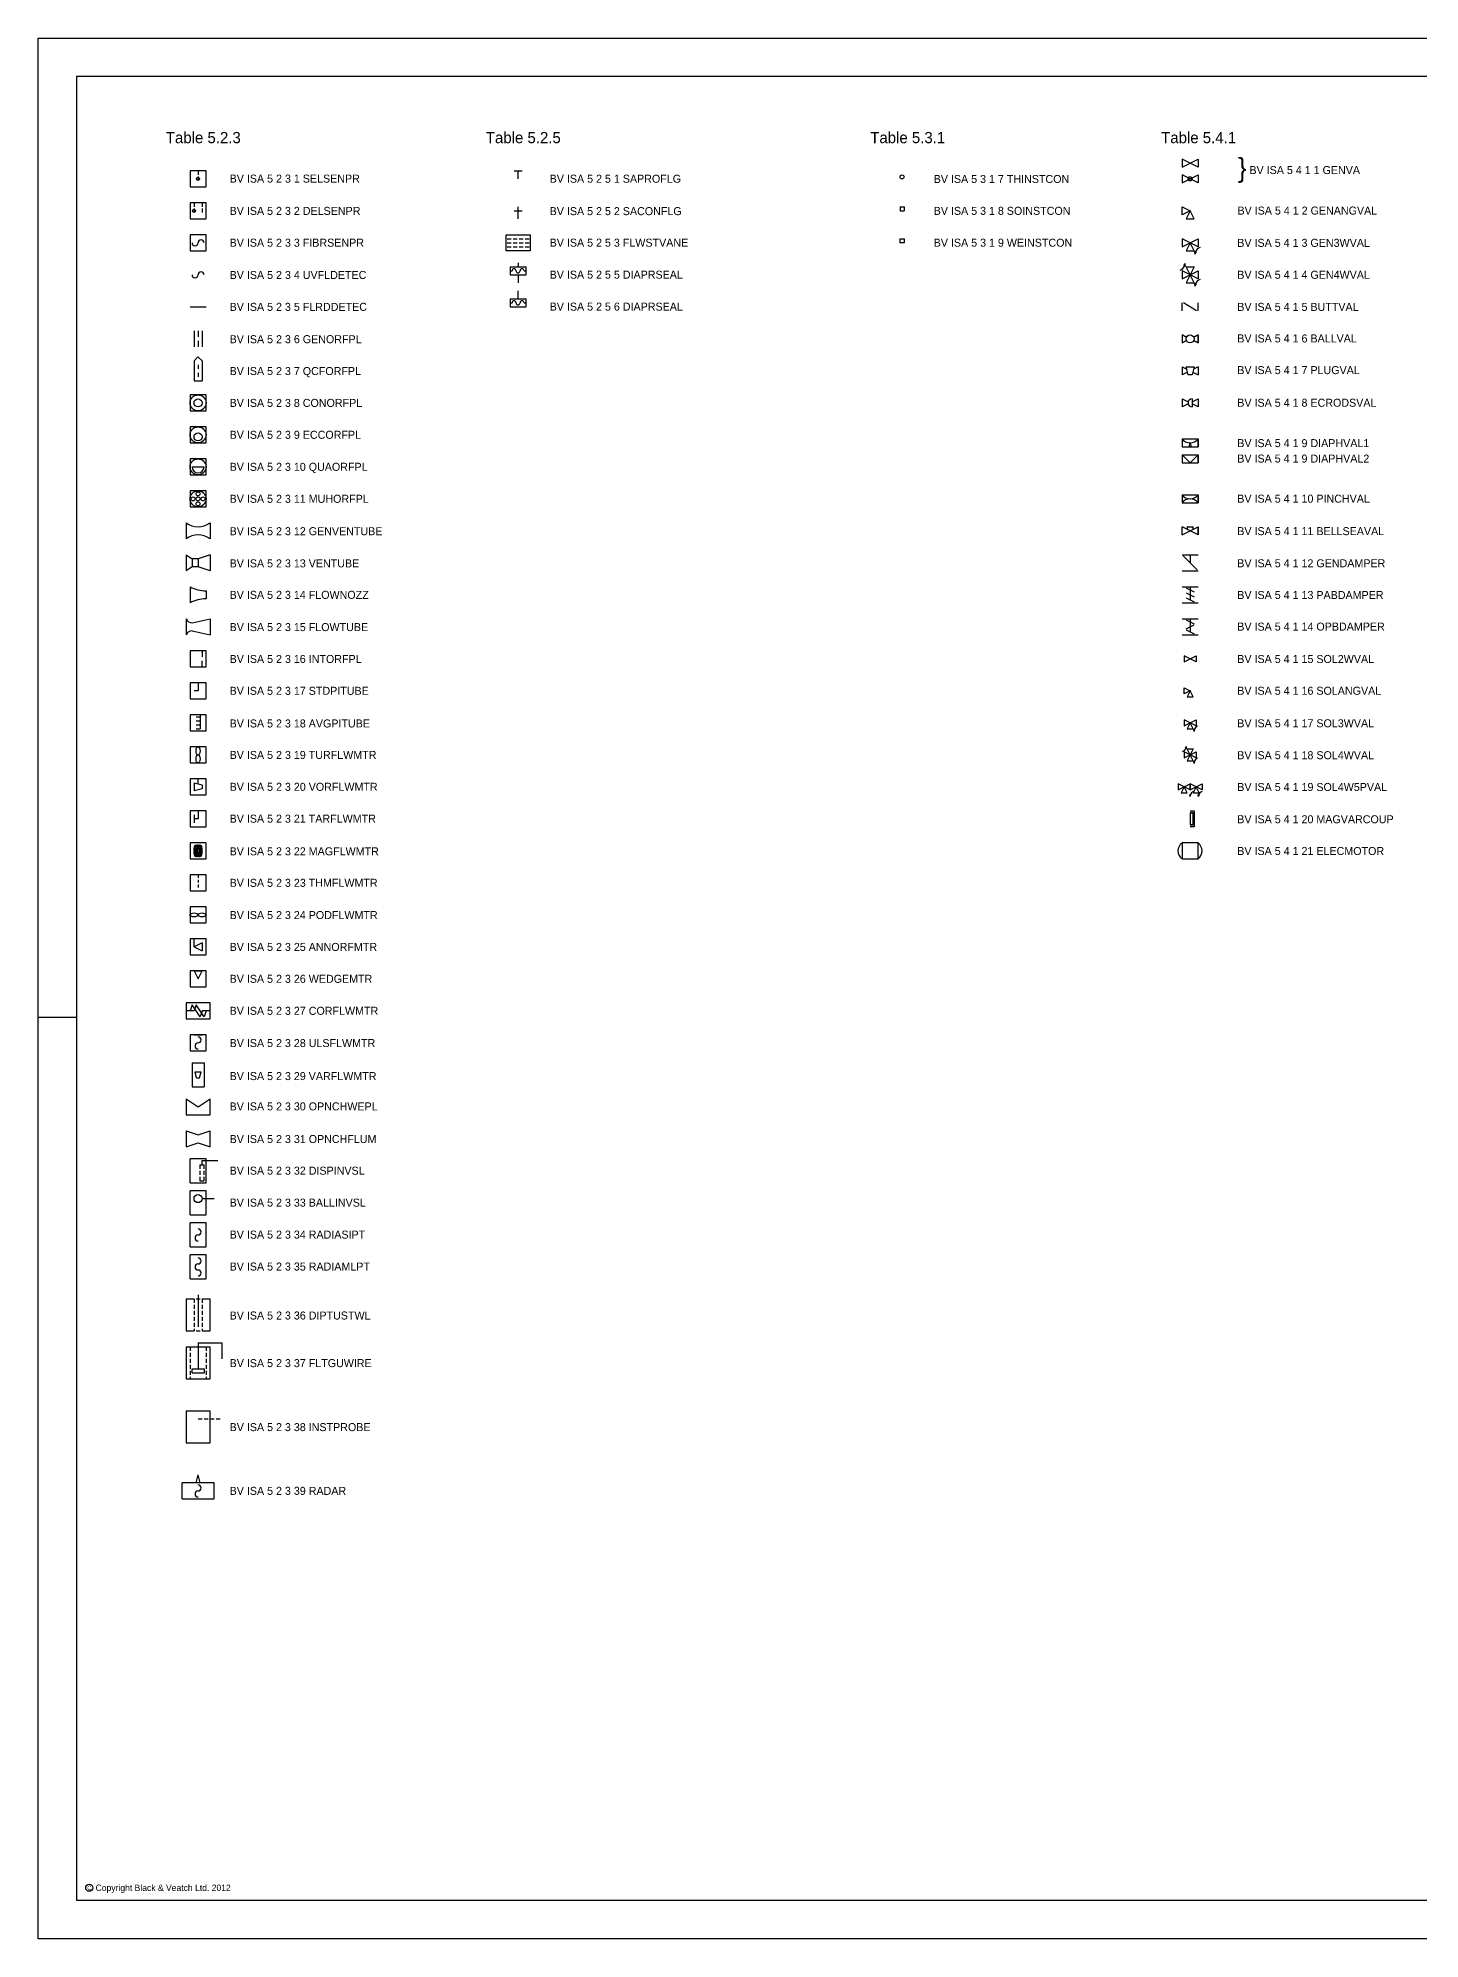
# Model space of a CAD drawing. Extents: x 0 to 0.84, y 0 to 0.594.
# Drawn here: x 0 to 0.432, y 0 to 0.594 of the extents above; entities that cross this region are included whole.
import ezdxf

# ---------------------------------------------------------------- set-up
doc = ezdxf.new("R2010")
doc.units = 0
for name, color, linetype in [('Border', 7, 'Continuous'), ('Default', 7, 'Continuous'), ('Instruments', 7, 'Continuous')]:
    doc.layers.add(name, color=color, linetype=linetype)

msp = doc.modelspace()

# ---------------------------------------------------------------- linework, layer by layer
at = {"layer": 'Border'}
for p, q in [((0, 0), (0, 0.594)), ((0, 0.594), (0.84, 0.594)), ((0.012, 0.582), (0.012, 0.012)), ((0.828, 0.582), (0.012, 0.582)), ((0, 0.288), (0.012, 0.288)), ((0.828, 0.012), (0.012, 0.012)), ((0.84, 0), (0, 0))]:
    msp.add_line(p, q, dxfattribs=at)
msp.add_circle((0.016, 0.016), 0.0011, dxfattribs=at)
at = {"layer": 'Default'}
for p, q in [((0.0475, 0.5525), (0.0475, 0.5475)), ((0.0525, 0.5525), (0.0475, 0.5525)), ((0.05, 0.5525), (0.05, 0.55125)), ((0.0525, 0.5475), (0.0525, 0.5525)), ((0.3575, 0.55615), (0.3575, 0.55365)), ((0.3625, 0.55615), (0.3625, 0.55365)), ((0.0475, 0.5475), (0.0525, 0.5475)), ((0.05, 0.55075), (0.05, 0.5495)), ((0.3575, 0.55125), (0.3575, 0.54875)), ((0.3625, 0.55125), (0.3625, 0.54875)), ((0.0475, 0.5425), (0.0475, 0.5375)), ((0.0525, 0.5425), (0.0475, 0.5425)), ((0.04875, 0.5425), (0.04875, 0.54125)), ((0.04875, 0.54075), (0.04875, 0.5395)), ((0.05125, 0.5425), (0.05125, 0.54125)), ((0.05125, 0.54075), (0.05125, 0.5395)), ((0.0525, 0.5375), (0.0525, 0.5425)), ((0.3575, 0.53875), (0.3575, 0.54125)), ((0.0475, 0.5375), (0.0525, 0.5375)), ((0.35875, 0.5375), (0.36125, 0.5375)), ((0.0475, 0.5325), (0.0475, 0.5275)), ((0.0525, 0.5325), (0.0475, 0.5325)), ((0.0525, 0.5275), (0.0525, 0.5325)), ((0.3575, 0.53125), (0.3575, 0.52875)), ((0.3625, 0.53125), (0.3625, 0.52875)), ((0.0475, 0.5275), (0.0525, 0.5275)), ((0.35875, 0.5275), (0.36125, 0.5275)), ((0.3575, 0.52125), (0.3575, 0.51875)), ((0.35875, 0.5225), (0.36125, 0.5225)), ((0.35875, 0.5175), (0.36125, 0.5175)), ((0.3625, 0.52125), (0.3625, 0.51875)), ((0.3575, 0.50875), (0.3575, 0.51125)), ((0.362, 0.50875), (0.358, 0.51125)), ((0.3625, 0.50875), (0.3625, 0.51125)), ((0.0475, 0.51), (0.0525, 0.51)), ((0.04875, 0.5025), (0.04875, 0.4975)), ((0.05, 0.5025), (0.05, 0.50062)), ((0.05, 0.49937), (0.05, 0.4975)), ((0.05125, 0.5025), (0.05125, 0.4975)), ((0.3575, 0.50125), (0.3575, 0.49875)), ((0.3625, 0.50125), (0.3625, 0.49875)), ((0.3625, 0.49875), (0.3625, 0.50125)), ((0.04876, 0.49312), (0.04998, 0.49437)), ((0.04876, 0.49312), (0.04876, 0.48688)), ((0.05126, 0.49312), (0.04998, 0.49437)), ((0.05126, 0.49312), (0.05126, 0.48688)), ((0.05001, 0.49187), (0.05001, 0.49062)), ((0.05001, 0.48938), (0.05001, 0.48812)), ((0.3575, 0.49125), (0.3575, 0.48875)), ((0.3625, 0.49125), (0.3625, 0.48875)), ((0.0475, 0.4825), (0.0475, 0.4775)), ((0.0525, 0.4825), (0.0475, 0.4825)), ((0.04876, 0.48688), (0.05126, 0.48688)), ((0.0525, 0.4775), (0.0525, 0.4825)), ((0.3575, 0.48125), (0.3575, 0.47875)), ((0.36062, 0.48125), (0.36062, 0.47875)), ((0.3625, 0.48125), (0.3625, 0.47875)), ((0.0475, 0.4775), (0.0525, 0.4775)), ((0.0475, 0.4725), (0.0475, 0.4675)), ((0.0525, 0.4725), (0.0475, 0.4725)), ((0.0525, 0.4675), (0.0525, 0.4725)), ((0.0475, 0.4675), (0.0525, 0.4675)), ((0.3575, 0.46375), (0.3575, 0.46125)), ((0.3575, 0.46375), (0.3625, 0.46375)), ((0.35751, 0.46875), (0.35751, 0.46625)), ((0.35751, 0.46875), (0.36251, 0.46875)), ((0.35751, 0.46625), (0.36251, 0.46625)), ((0.3625, 0.46375), (0.3625, 0.46125)), ((0.3625, 0.46125), (0.3625, 0.46375)), ((0.36251, 0.46875), (0.36251, 0.46625)), ((0.36251, 0.46625), (0.36251, 0.46875)), ((0.0475, 0.4625), (0.0475, 0.4575)), ((0.0525, 0.4625), (0.0475, 0.4625)), ((0.0475, 0.4575), (0.0525, 0.4575)), ((0.04813, 0.46), (0.05187, 0.46)), ((0.0525, 0.4575), (0.0525, 0.4625)), ((0.3575, 0.46125), (0.3625, 0.46125)), ((0.0475, 0.4525), (0.0475, 0.4475)), ((0.0525, 0.4525), (0.0475, 0.4525)), ((0.0525, 0.4475), (0.0525, 0.4525)), ((0.0475, 0.4475), (0.0525, 0.4475)), ((0.3575, 0.45125), (0.3575, 0.44875)), ((0.3575, 0.45125), (0.3625, 0.45125)), ((0.3575, 0.44875), (0.3625, 0.44875)), ((0.3625, 0.45125), (0.3625, 0.44875)), ((0.3625, 0.44875), (0.3625, 0.45125)), ((0.04625, 0.4425), (0.04625, 0.4375)), ((0.05375, 0.4425), (0.05375, 0.4375)), ((0.3575, 0.43875), (0.3575, 0.44125)), ((0.35925, 0.44125), (0.36075, 0.44125)), ((0.3625, 0.44125), (0.3625, 0.43875)), ((0.3625, 0.43875), (0.3625, 0.44125)), ((0.04625, 0.4325), (0.04625, 0.4275)), ((0.04625, 0.4325), (0.04813, 0.43125)), ((0.04813, 0.42875), (0.04625, 0.4275)), ((0.04813, 0.43125), (0.04813, 0.42875)), ((0.05, 0.43125), (0.04813, 0.43125)), ((0.05, 0.42875), (0.04813, 0.42875)), ((0.05375, 0.4325), (0.05, 0.43125)), ((0.05, 0.43125), (0.05, 0.42875)), ((0.05375, 0.4275), (0.05, 0.42875)), ((0.05375, 0.4325), (0.05375, 0.4275)), ((0.3575, 0.4325), (0.3625, 0.4325)), ((0.35781, 0.43219), (0.36219, 0.42781)), ((0.36, 0.4325), (0.36, 0.43)), ((0.0475, 0.4225), (0.0475, 0.4175)), ((0.3575, 0.4275), (0.3625, 0.4275)), ((0.3575, 0.4225), (0.3625, 0.4225)), ((0.35875, 0.42219), (0.36125, 0.42094)), ((0.36, 0.4225), (0.36, 0.41844)), ((0.0525, 0.42125), (0.0525, 0.41875)), ((0.3575, 0.4175), (0.3625, 0.4175)), ((0.35875, 0.42062), (0.36125, 0.41937)), ((0.35875, 0.41906), (0.36125, 0.41781)), ((0.04625, 0.4125), (0.04625, 0.4075)), ((0.04813, 0.41125), (0.05375, 0.4125)), ((0.05375, 0.4125), (0.05375, 0.4075)), ((0.3575, 0.4125), (0.3625, 0.4125)), ((0.35875, 0.41219), (0.36125, 0.41094)), ((0.35875, 0.40938), (0.36125, 0.41063)), ((0.36, 0.4125), (0.36, 0.40844)), ((0.04813, 0.40875), (0.05375, 0.4075)), ((0.3575, 0.4075), (0.3625, 0.4075)), ((0.35875, 0.40906), (0.36125, 0.40781)), ((0.0525, 0.4025), (0.0475, 0.4025)), ((0.0475, 0.4025), (0.0475, 0.3975)), ((0.05125, 0.4025), (0.05125, 0.40063)), ((0.05125, 0.3975), (0.05125, 0.39937)), ((0.0525, 0.3975), (0.0525, 0.4025)), ((0.35812, 0.40094), (0.35812, 0.39906)), ((0.36188, 0.40094), (0.36188, 0.39906)), ((0.0475, 0.3975), (0.0525, 0.3975)), ((0.0525, 0.3925), (0.0475, 0.3925)), ((0.0475, 0.3925), (0.0475, 0.3875)), ((0.0525, 0.3875), (0.0525, 0.3925)), ((0.0475, 0.3875), (0.0525, 0.3875)), ((0.35812, 0.38906), (0.35812, 0.39094)), ((0.35906, 0.38812), (0.36094, 0.38812)), ((0.0525, 0.3825), (0.0475, 0.3825)), ((0.0475, 0.3825), (0.0475, 0.3775)), ((0.04937, 0.38187), (0.05062, 0.38187)), ((0.04937, 0.38062), (0.05062, 0.38062)), ((0.05062, 0.3825), (0.05062, 0.37812)), ((0.0525, 0.3775), (0.0525, 0.3825)), ((0.35812, 0.38094), (0.35812, 0.37906)), ((0.36188, 0.38094), (0.36188, 0.37906)), ((0.0475, 0.3775), (0.0525, 0.3775)), ((0.04937, 0.37938), (0.05062, 0.37938)), ((0.04937, 0.37812), (0.05062, 0.37812)), ((0.35906, 0.37812), (0.36094, 0.37812)), ((0.0525, 0.3725), (0.0475, 0.3725)), ((0.0475, 0.3725), (0.0475, 0.3675)), ((0.0525, 0.3675), (0.0525, 0.3725)), ((0.35812, 0.37094), (0.35812, 0.36906)), ((0.35906, 0.37187), (0.36094, 0.37187)), ((0.36188, 0.37094), (0.36188, 0.36906)), ((0.0475, 0.3675), (0.0525, 0.3675)), ((0.05256, 0.3625), (0.04756, 0.3625)), ((0.04756, 0.3625), (0.04756, 0.3575)), ((0.05, 0.36094), (0.05, 0.3625)), ((0.05256, 0.3575), (0.05256, 0.3625)), ((0.35906, 0.36812), (0.36094, 0.36812)), ((0.04756, 0.3575), (0.05256, 0.3575)), ((0.04875, 0.36125), (0.04875, 0.35875)), ((0.04875, 0.36125), (0.05125, 0.36062)), ((0.05125, 0.35937), (0.04875, 0.35875)), ((0.05125, 0.36062), (0.05125, 0.35937)), ((0.35625, 0.36094), (0.35625, 0.35906)), ((0.35719, 0.35812), (0.35906, 0.35812)), ((0.36, 0.36094), (0.36, 0.35906)), ((0.36, 0.35906), (0.36, 0.36094)), ((0.36094, 0.35812), (0.36281, 0.35812)), ((0.36375, 0.36094), (0.36375, 0.35906)), ((0.0525, 0.3525), (0.0475, 0.3525)), ((0.0475, 0.3525), (0.0475, 0.3475)), ((0.04875, 0.35125), (0.04875, 0.34875)), ((0.05, 0.3525), (0.05, 0.35)), ((0.0525, 0.3475), (0.0525, 0.3525)), ((0.0475, 0.3475), (0.0525, 0.3475)), ((0.05, 0.35), (0.04875, 0.35)), ((0.0525, 0.3425), (0.0475, 0.3425)), ((0.0475, 0.3425), (0.0475, 0.3375)), ((0.0525, 0.3375), (0.0525, 0.3425)), ((0.3625, 0.3425), (0.3575, 0.3425)), ((0.3575, 0.3425), (0.3575, 0.3375)), ((0.3625, 0.3375), (0.3625, 0.3425)), ((0.0475, 0.3375), (0.0525, 0.3375)), ((0.3575, 0.3375), (0.3625, 0.3375)), ((0.0525, 0.3325), (0.0475, 0.3325)), ((0.0475, 0.3325), (0.0475, 0.3275)), ((0.0475, 0.3275), (0.0525, 0.3275)), ((0.05, 0.3325), (0.05, 0.3316)), ((0.05, 0.33097), (0.05, 0.33008)), ((0.05, 0.32945), (0.05, 0.32855)), ((0.0525, 0.3275), (0.0525, 0.3325)), ((0.0525, 0.3225), (0.0475, 0.3225)), ((0.0475, 0.3225), (0.0475, 0.3175)), ((0.0525, 0.3175), (0.0525, 0.3225)), ((0.0475, 0.3175), (0.0525, 0.3175)), ((0.0525, 0.3125), (0.0475, 0.3125)), ((0.0475, 0.3125), (0.0475, 0.3075)), ((0.04875, 0.31), (0.04875, 0.3125)), ((0.05125, 0.31125), (0.05125, 0.30875)), ((0.0525, 0.3075), (0.0525, 0.3125)), ((0.0475, 0.3075), (0.0525, 0.3075)), ((0.0525, 0.3025), (0.0475, 0.3025)), ((0.0475, 0.3025), (0.0475, 0.2975)), ((0.0475, 0.2975), (0.0525, 0.2975)), ((0.04875, 0.3025), (0.05125, 0.3025)), ((0.0525, 0.2975), (0.0525, 0.3025)), ((0.05375, 0.2925), (0.04625, 0.2925)), ((0.04625, 0.2925), (0.04625, 0.2875)), ((0.05375, 0.2875), (0.05375, 0.2925)), ((0.04625, 0.2875), (0.05375, 0.2875)), ((0.0525, 0.2825), (0.0475, 0.2825)), ((0.0475, 0.2825), (0.0475, 0.2775)), ((0.04875, 0.2825), (0.05125, 0.2825)), ((0.0525, 0.2775), (0.0525, 0.2825)), ((0.0475, 0.2775), (0.0525, 0.2775)), ((0.04813, 0.27375), (0.04813, 0.26625)), ((0.04813, 0.27375), (0.05187, 0.27375)), ((0.05187, 0.27375), (0.05187, 0.26625)), ((0.04906, 0.27094), (0.05094, 0.27094)), ((0.04953, 0.26906), (0.04906, 0.27094)), ((0.04953, 0.26906), (0.05047, 0.26906)), ((0.05047, 0.26906), (0.05094, 0.27094)), ((0.04625, 0.2625), (0.04625, 0.2575)), ((0.04813, 0.26625), (0.05187, 0.26625)), ((0.05375, 0.2575), (0.05375, 0.2625)), ((0.04625, 0.2575), (0.05375, 0.2575)), ((0.04625, 0.2525), (0.04625, 0.2475)), ((0.05375, 0.2475), (0.05375, 0.2525)), ((0.0525, 0.24375), (0.0475, 0.24375)), ((0.0475, 0.23625), (0.0475, 0.24375)), ((0.0525, 0.23625), (0.0525, 0.24375)), ((0.05055, 0.24187), (0.0518, 0.24187)), ((0.05055, 0.24187), (0.05055, 0.24062)), ((0.05055, 0.24), (0.05055, 0.23875)), ((0.05055, 0.23812), (0.05055, 0.23688)), ((0.0518, 0.24187), (0.0518, 0.24062)), ((0.0518, 0.24), (0.0518, 0.23875)), ((0.0518, 0.23812), (0.0518, 0.23688)), ((0.0475, 0.23625), (0.0525, 0.23625)), ((0.0525, 0.23375), (0.0475, 0.23375)), ((0.0475, 0.22625), (0.0475, 0.23375)), ((0.05055, 0.23688), (0.0518, 0.23688)), ((0.0525, 0.22625), (0.0525, 0.23375)), ((0.0475, 0.22625), (0.0525, 0.22625)), ((0.05125, 0.23133), (0.055, 0.23133)), ((0.04752, 0.21625), (0.04752, 0.22375)), ((0.05252, 0.22375), (0.04752, 0.22375)), ((0.05252, 0.21625), (0.05252, 0.22375)), ((0.04752, 0.21625), (0.05252, 0.21625)), ((0.04752, 0.20625), (0.04752, 0.21375)), ((0.05252, 0.21375), (0.04752, 0.21375)), ((0.05252, 0.20625), (0.05252, 0.21375)), ((0.04752, 0.20625), (0.05252, 0.20625)), ((0.04625, 0.2), (0.04625, 0.19)), ((0.04625, 0.2), (0.04875, 0.2)), ((0.04875, 0.2), (0.04875, 0.19875)), ((0.04875, 0.19812), (0.04875, 0.19687)), ((0.04875, 0.19812), (0.04875, 0.19687)), ((0.04875, 0.19625), (0.04875, 0.195)), ((0.04875, 0.19625), (0.04875, 0.195)), ((0.04937, 0.2), (0.05062, 0.2)), ((0.05, 0.20125), (0.05, 0.19125)), ((0.05125, 0.2), (0.05125, 0.19875)), ((0.05125, 0.2), (0.05375, 0.2)), ((0.05125, 0.19812), (0.05125, 0.19687)), ((0.05125, 0.19625), (0.05125, 0.195)), ((0.05375, 0.19), (0.05375, 0.2)), ((0.04875, 0.19437), (0.04875, 0.19312)), ((0.04875, 0.1925), (0.04875, 0.19125)), ((0.04875, 0.1925), (0.04875, 0.19125)), ((0.04875, 0.19062), (0.04875, 0.19)), ((0.05125, 0.19437), (0.05125, 0.19312)), ((0.05125, 0.1925), (0.05125, 0.19125)), ((0.05125, 0.19062), (0.05125, 0.19)), ((0.04625, 0.19), (0.04875, 0.19)), ((0.04625, 0.185), (0.04625, 0.175)), ((0.04625, 0.185), (0.05375, 0.185)), ((0.0475, 0.185), (0.0475, 0.18375)), ((0.04937, 0.19), (0.05062, 0.19)), ((0.05, 0.18625), (0.05, 0.17813)), ((0.05, 0.18625), (0.0575, 0.18625)), ((0.05125, 0.19), (0.05375, 0.19)), ((0.0525, 0.185), (0.0525, 0.18375)), ((0.05375, 0.175), (0.05375, 0.185)), ((0.0575, 0.18125), (0.0575, 0.18625)), ((0.0475, 0.18312), (0.0475, 0.18187)), ((0.0475, 0.18312), (0.0475, 0.18187)), ((0.0475, 0.18125), (0.0475, 0.18)), ((0.0475, 0.18125), (0.0475, 0.18)), ((0.0475, 0.17937), (0.0475, 0.17813)), ((0.0525, 0.18312), (0.0525, 0.18187)), ((0.0525, 0.18125), (0.0525, 0.18)), ((0.0525, 0.18125), (0.0525, 0.18)), ((0.0525, 0.17937), (0.0525, 0.17813)), ((0.04625, 0.175), (0.05375, 0.175)), ((0.0475, 0.1775), (0.0475, 0.17625)), ((0.0475, 0.1775), (0.0475, 0.17625)), ((0.0475, 0.17563), (0.0475, 0.175)), ((0.04813, 0.17813), (0.05187, 0.17813)), ((0.04813, 0.17688), (0.04813, 0.17813)), ((0.04813, 0.17688), (0.05187, 0.17688)), ((0.05187, 0.17813), (0.05187, 0.17688)), ((0.0525, 0.1775), (0.0525, 0.17625)), ((0.0525, 0.1775), (0.0525, 0.17625)), ((0.0525, 0.17563), (0.0525, 0.175)), ((0.04625, 0.165), (0.04625, 0.155)), ((0.04625, 0.165), (0.05375, 0.165)), ((0.05, 0.1625), (0.05125, 0.1625)), ((0.05187, 0.1625), (0.05312, 0.1625)), ((0.05187, 0.1625), (0.05312, 0.1625)), ((0.05375, 0.155), (0.05375, 0.165)), ((0.05375, 0.1625), (0.055, 0.1625)), ((0.05375, 0.1625), (0.055, 0.1625)), ((0.05563, 0.1625), (0.05687, 0.1625)), ((0.05563, 0.1625), (0.05687, 0.1625)), ((0.04625, 0.155), (0.05375, 0.155)), ((0.04937, 0.1425), (0.05, 0.145)), ((0.05062, 0.1425), (0.05, 0.145)), ((0.055, 0.1425), (0.045, 0.1425)), ((0.045, 0.1375), (0.045, 0.1425)), ((0.045, 0.1375), (0.055, 0.1375)), ((0.055, 0.1375), (0.055, 0.1425))]:
    msp.add_line(p, q, dxfattribs=at)
for points in [[(0.3575, 0.55365), (0.36, 0.5549), (0.3575, 0.55615)], [(0.3625, 0.55365), (0.36, 0.5549), (0.3625, 0.55615)], [(0.05, 0.55012), (0.05, 0.55012)], [(0.3575, 0.54875), (0.36, 0.55), (0.3575, 0.55125)], [(0.3625, 0.54875), (0.36, 0.55), (0.3625, 0.55125)], [(0.36, 0.55), (0.36, 0.55)], [(0.3575, 0.54125), (0.36, 0.54), (0.3575, 0.53875)], [(0.04875, 0.54012), (0.04875, 0.54012)], [(0.36125, 0.5375), (0.36, 0.54), (0.35875, 0.5375)], [(0.3575, 0.52875), (0.36, 0.53), (0.3575, 0.53125)], [(0.36125, 0.5275), (0.36, 0.53), (0.35875, 0.5275)], [(0.3625, 0.52875), (0.36, 0.53), (0.3625, 0.53125)], [(0.3575, 0.51875), (0.36, 0.52), (0.3575, 0.52125)], [(0.36125, 0.5225), (0.36, 0.52), (0.35875, 0.5225)], [(0.36125, 0.5175), (0.36, 0.52), (0.35875, 0.5175)], [(0.3625, 0.51875), (0.36, 0.52), (0.3625, 0.52125)], [(0.3575, 0.50125), (0.35888, 0.50056)], [(0.35888, 0.50056), (0.3575, 0.50125)], [(0.35888, 0.49944), (0.3575, 0.49875)], [(0.3575, 0.49875), (0.35888, 0.49944)], [(0.3625, 0.50125), (0.36112, 0.50056)], [(0.36112, 0.50056), (0.3625, 0.50125)], [(0.36112, 0.49944), (0.3625, 0.49875)], [(0.3625, 0.49875), (0.36112, 0.49944)], [(0.3575, 0.49125), (0.35897, 0.49051)], [(0.3592, 0.4896), (0.3575, 0.48875)], [(0.35879, 0.49125), (0.36129, 0.49125), (0.36066, 0.48875), (0.35941, 0.48875), (0.35879, 0.49125)], [(0.36087, 0.48957), (0.3625, 0.48875)], [(0.3625, 0.49125), (0.36111, 0.49056)], [(0.3575, 0.48125), (0.35941, 0.48029)], [(0.36062, 0.48031), (0.3625, 0.48125)], [(0.35941, 0.47971), (0.3575, 0.47875)], [(0.3625, 0.47875), (0.36062, 0.47969)], [(0.3575, 0.46375), (0.36, 0.46125), (0.3625, 0.46375)], [(0.3575, 0.43875), (0.36, 0.44), (0.3575, 0.44125)], [(0.35925, 0.44125), (0.359, 0.44113), (0.35925, 0.441), (0.359, 0.44088), (0.35925, 0.44075), (0.359, 0.44063), (0.35925, 0.4405), (0.35912, 0.44044)], [(0.3625, 0.43875), (0.36, 0.44), (0.3625, 0.44125)], [(0.36075, 0.44125), (0.361, 0.44113), (0.36075, 0.441), (0.361, 0.44088), (0.36075, 0.44075), (0.361, 0.44063), (0.36075, 0.4405), (0.36088, 0.44044)], [(0.35812, 0.39906), (0.36, 0.4), (0.35812, 0.40094)], [(0.36188, 0.39906), (0.36, 0.4), (0.36188, 0.40094)], [(0.05, 0.3925), (0.05, 0.39), (0.04875, 0.39)], [(0.35812, 0.39094), (0.36, 0.39), (0.35812, 0.38906)], [(0.36094, 0.38812), (0.36, 0.39), (0.35906, 0.38812)], [(0.35812, 0.37906), (0.36, 0.38), (0.35812, 0.38094)], [(0.36188, 0.37906), (0.36, 0.38), (0.36188, 0.38094)], [(0.36094, 0.37812), (0.36, 0.38), (0.35906, 0.37812)], [(0.35812, 0.36906), (0.36, 0.37), (0.35812, 0.37094)], [(0.36094, 0.37187), (0.36, 0.37), (0.35906, 0.37187)], [(0.36094, 0.36812), (0.36, 0.37), (0.35906, 0.36812)], [(0.36188, 0.36906), (0.36, 0.37), (0.36188, 0.37094)], [(0.35625, 0.35906), (0.35812, 0.36), (0.35625, 0.36094)], [(0.35906, 0.35812), (0.35812, 0.36), (0.35719, 0.35812)], [(0.36, 0.35906), (0.35812, 0.36), (0.36, 0.36094)], [(0.36, 0.35906), (0.36188, 0.36), (0.36, 0.36094)], [(0.36281, 0.35812), (0.36188, 0.36), (0.36094, 0.35812)], [(0.36375, 0.35906), (0.36188, 0.36), (0.36375, 0.36094)], [(0.36, 0.3525), (0.36125, 0.3525), (0.36125, 0.3475), (0.36, 0.3475)], [(0.36, 0.35187), (0.36094, 0.35187), (0.36094, 0.34812), (0.36, 0.34812)], [(0.05125, 0.31125), (0.04875, 0.31), (0.05125, 0.30875)], [(0.04875, 0.3025), (0.05, 0.3), (0.05125, 0.3025)], [(0.0525, 0.29), (0.05125, 0.29), (0.05062, 0.28812), (0.04813, 0.29187), (0.0475, 0.29), (0.04625, 0.29)], [(0.05375, 0.29), (0.0525, 0.29), (0.05187, 0.28812), (0.04937, 0.29187), (0.04875, 0.29), (0.0475, 0.29)], [(0.04625, 0.2625), (0.05, 0.26), (0.05375, 0.2625)], [(0.04625, 0.2525), (0.05, 0.25125), (0.05375, 0.2525)], [(0.04625, 0.2475), (0.05, 0.24875), (0.05375, 0.2475)], [(0.05617, 0.24312), (0.05117, 0.24312), (0.05117, 0.24187)]]:
    msp.add_lwpolyline(points, dxfattribs=at)
for points in [[(0.35799, 0.52287), (0.35859, 0.52272), (0.35847, 0.52355)], [(0.36201, 0.52713), (0.36141, 0.52728), (0.36153, 0.52645)], [(0.36201, 0.51713), (0.36141, 0.51728), (0.36153, 0.51645)], [(0.36031, 0.46625), (0.35969, 0.46625), (0.36, 0.4675)], [(0.36151, 0.37785), (0.36106, 0.37796), (0.36114, 0.37734)], [(0.35849, 0.37215), (0.35894, 0.37204), (0.35886, 0.37266)], [(0.36151, 0.36785), (0.36106, 0.36796), (0.36114, 0.36734)], [(0.3603, 0.35745), (0.35985, 0.35756), (0.35994, 0.35695)], [(0.36291, 0.35745), (0.36246, 0.35756), (0.36255, 0.35695)], [(0.36094, 0.35187), (0.36, 0.35187), (0.36, 0.34812), (0.36094, 0.34812)]]:
    msp.add_lwpolyline(points, close=True, dxfattribs=at)
for centre, radius in [((0.05, 0.55), 0.0005), ((0.05, 0.55), 0.0005), ((0.36, 0.55), 0.000625), ((0.36, 0.55), 0.000625), ((0.04875, 0.54), 0.0005), ((0.04875, 0.54), 0.0005), ((0.36, 0.5), 0.00125), ((0.05, 0.48), 0.0025), ((0.05, 0.48), 0.00125), ((0.05, 0.47), 0.0025), ((0.05, 0.46937), 0.00125), ((0.05, 0.46), 0.0025), ((0.05, 0.45), 0.0025), ((0.05, 0.45156), 0.000625), ((0.04844, 0.45), 0.000625), ((0.05, 0.45), 0.000625), ((0.05, 0.44844), 0.000625), ((0.05156, 0.45), 0.000625), ((0.05, 0.23133), 0.00125)]:
    msp.add_circle(centre, radius, dxfattribs=at)
for centre, radius, start, end in [((0.04906, 0.53), 0.000937, 180, 0), ((0.05094, 0.53), 0.000937, 0, 180), ((0.35596, 0.52381), 0.00254, 291.01998, 336.57951), ((0.36404, 0.52619), 0.00254, 111.01998, 156.57951), ((0.04906, 0.52), 0.000937, 180, 0), ((0.05094, 0.52), 0.000937, 0, 180), ((0.36404, 0.51619), 0.00254, 111.01998, 156.57951), ((0.36062, 0.48), 0.00125, 90, 270), ((0.36001, 0.47063), 0.00313, 216.8699, 323.1301), ((0.05, 0.46), 0.00187, 180, 360), ((0.36, 0.45313), 0.00313, 216.8699, 323.1301), ((0.36, 0.45313), 0.00313, 216.8699, 323.1301), ((0.36, 0.44687), 0.00313, 36.8699, 143.1301), ((0.05, 0.4475), 0.00625, 233.1301, 306.8699), ((0.05, 0.4325), 0.00625, 53.1301, 126.8699), ((0.05249, 0.43183), 0.01058, 241.86105, 270.06646), ((0.05249, 0.40817), 0.01058, 89.93354, 118.13895), ((0.04813, 0.41328), 0.00203, 202.63571, 269.98415), ((0.04813, 0.40672), 0.00203, 90.01585, 157.36429), ((0.36303, 0.37714), 0.00191, 111.01998, 156.57951), ((0.35697, 0.37286), 0.00191, 291.01998, 336.57951), ((0.36303, 0.36714), 0.00191, 111.01998, 156.57951), ((0.36182, 0.35675), 0.00191, 111.01998, 156.57951), ((0.36443, 0.35675), 0.00191, 111.01998, 156.57951), ((0.35937, 0.34), 0.00313, 126.8699, 233.1301), ((0.36062, 0.34), 0.00313, 306.8699, 53.1301), ((0.05, 0.27906), 0.000937, 90, 270), ((0.05, 0.28094), 0.000937, 270, 90), ((0.05, 0.21906), 0.000937, 90, 270), ((0.05, 0.22094), 0.000937, 270, 90), ((0.05, 0.21), 0.000937, 90, 270), ((0.05, 0.21187), 0.000937, 270, 90), ((0.05, 0.20813), 0.000937, 270, 90), ((0.05, 0.13906), 0.000937, 90, 270), ((0.05, 0.14094), 0.000937, 270, 90)]:
    msp.add_arc(centre, radius, start, end, dxfattribs=at)
for centre, major_axis, ratio in [((0.05, 0.37125), (0, 0.00125), 0.5), ((0.05, 0.36875), (0, 0.00125), 0.5), ((0.04937, 0.34), (0, -0.00187), 0.333333), ((0.04979, 0.34), (0, -0.00187), 0.333333), ((0.05021, 0.34), (0, -0.00187), 0.333333), ((0.05062, 0.34), (0, -0.00187), 0.333333), ((0.04875, 0.32), (-0.00125, 0), 0.5), ((0.05125, 0.32), (-0.00125, 0), 0.5)]:
    msp.add_ellipse(centre, major_axis=major_axis, ratio=ratio, dxfattribs=at)
at = {"layer": 'Instruments'}
for p, q in [((0.14875, 0.5525), (0.15125, 0.5525)), ((0.15, 0.55), (0.15, 0.5525)), ((0.15, 0.5375), (0.15, 0.54125)), ((0.26937, 0.54125), (0.26937, 0.54)), ((0.26937, 0.54125), (0.27063, 0.54125)), ((0.27063, 0.54125), (0.27063, 0.54)), ((0.14875, 0.54), (0.15125, 0.54)), ((0.26937, 0.54), (0.27063, 0.54)), ((0.14625, 0.5275), (0.14625, 0.5325)), ((0.14625, 0.5325), (0.15375, 0.5325)), ((0.14656, 0.53125), (0.14781, 0.53125)), ((0.14656, 0.53), (0.14781, 0.53)), ((0.14656, 0.52875), (0.14781, 0.52875)), ((0.14844, 0.53125), (0.14969, 0.53125)), ((0.14844, 0.53125), (0.14969, 0.53125)), ((0.14844, 0.53), (0.14969, 0.53)), ((0.14844, 0.53), (0.14969, 0.53)), ((0.14844, 0.52875), (0.14969, 0.52875)), ((0.14844, 0.52875), (0.14969, 0.52875)), ((0.15031, 0.53125), (0.15156, 0.53125)), ((0.15031, 0.53125), (0.15156, 0.53125)), ((0.15031, 0.53), (0.15156, 0.53)), ((0.15031, 0.53), (0.15156, 0.53)), ((0.15031, 0.52875), (0.15156, 0.52875)), ((0.15031, 0.52875), (0.15156, 0.52875)), ((0.15219, 0.53125), (0.15344, 0.53125)), ((0.15219, 0.53), (0.15344, 0.53)), ((0.15219, 0.52875), (0.15344, 0.52875)), ((0.15375, 0.5325), (0.15375, 0.5275)), ((0.15375, 0.5275), (0.14625, 0.5275)), ((0.15, 0.52375), (0.15, 0.5225)), ((0.1475, 0.5225), (0.1475, 0.52)), ((0.1475, 0.5225), (0.1525, 0.5225)), ((0.1475, 0.52125), (0.14813, 0.52125)), ((0.1475, 0.52), (0.1525, 0.52)), ((0.15, 0.52), (0.15, 0.5175)), ((0.15187, 0.52125), (0.1525, 0.52125)), ((0.1525, 0.52), (0.1525, 0.5225)), ((0.1475, 0.5125), (0.1475, 0.51)), ((0.1475, 0.5125), (0.1525, 0.5125)), ((0.1475, 0.51125), (0.14813, 0.51125)), ((0.15, 0.5125), (0.15, 0.515)), ((0.15187, 0.51125), (0.1525, 0.51125)), ((0.1525, 0.51), (0.1525, 0.5125)), ((0.1475, 0.51), (0.1525, 0.51))]:
    msp.add_line(p, q, dxfattribs=at)
msp.add_lwpolyline([(0.26937, 0.53125), (0.27063, 0.53125), (0.27063, 0.53), (0.26937, 0.53)], close=True, dxfattribs=at)
msp.add_circle((0.27, 0.55062), 0.000625, dxfattribs=at)
for centre, start, end in [((0.14875, 0.52125), 0, 180), ((0.15, 0.52125), 180, 0), ((0.15125, 0.52125), 0, 180), ((0.14875, 0.51125), 0, 180), ((0.15, 0.51125), 180, 0), ((0.15125, 0.51125), 0, 180)]:
    msp.add_arc(centre, 0.000625, start, end, dxfattribs=at)

# ---------------------------------------------------------------- texts
at = {"layer": 'Border'}
for s, height, p in [('C', 0.00132, (0.01538, 0.01534)), ('Copyright Black & Veatch Ltd. 2012', 0.002, (0.018, 0.015))]:
    msp.add_text(s, height=height, dxfattribs=at).set_placement(p)
at = {"layer": 'Default'}
for s, height, p in [('Table 5.2.3', 0.0035, (0.03995, 0.56114)), ('Table 5.2.5', 0.0035, (0.13995, 0.56114)), ('Table 5.3.1', 0.0035, (0.26007, 0.56114)), ('Table 5.4.1', 0.0035, (0.35098, 0.56114)), ('}', 0.006, (0.375, 0.55055)), ('BV ISA 5 4 1 1 GENVA', 0.0025, (0.37856, 0.55149)), ('BV ISA 5 2 3 1 SELSENPR', 0.0025, (0.05988, 0.54882)), ('BV ISA 5 2 5 1 SAPROFLG', 0.0025, (0.15989, 0.54878)), ('BV ISA 5 3 1 7 THINSTCON', 0.0025, (0.2799, 0.5487)), ('BV ISA 5 2 3 2 DELSENPR', 0.0025, (0.05988, 0.53874)), ('BV ISA 5 2 5 2 SACONFLG', 0.0025, (0.15989, 0.53865)), ('BV ISA 5 3 1 8 SOINSTCON', 0.0025, (0.2799, 0.53875)), ('BV ISA 5 4 1 2 GENANGVAL', 0.0025, (0.37482, 0.53883)), ('BV ISA 5 2 3 3 FIBRSENPR', 0.0025, (0.05988, 0.52879)), ('BV ISA 5 2 5 3 FLWSTVANE', 0.0025, (0.15989, 0.5288)), ('BV ISA 5 3 1 9 WEINSTCON', 0.0025, (0.2799, 0.52879)), ('BV ISA 5 4 1 3 GEN3WVAL', 0.0025, (0.37477, 0.52875)), ('BV ISA 5 2 3 4 UVFLDETEC', 0.0025, (0.05988, 0.51871)), ('BV ISA 5 2 5 5 DIAPRSEAL', 0.0025, (0.15989, 0.51881)), ('BV ISA 5 4 1 4 GEN4WVAL', 0.0025, (0.37477, 0.51877)), ('BV ISA 5 2 3 5 FLRDDETEC', 0.0025, (0.05988, 0.50875)), ('BV ISA 5 2 5 6 DIAPRSEAL', 0.0025, (0.15989, 0.50882)), ('BV ISA 5 4 1 5 BUTTVAL', 0.0025, (0.37477, 0.50874)), ('BV ISA 5 2 3 6 GENORFPL', 0.0025, (0.05988, 0.49864)), ('BV ISA 5 4 1 6 BALLVAL', 0.0025, (0.37477, 0.49888)), ('BV ISA 5 2 3 7 QCFORFPL', 0.0025, (0.05988, 0.48869)), ('BV ISA 5 4 1 7 PLUGVAL', 0.0025, (0.37477, 0.48898)), ('BV ISA 5 2 3 8 CONORFPL', 0.0025, (0.05988, 0.47873)), ('BV ISA 5 4 1 8 ECRODSVAL', 0.0025, (0.37477, 0.47878)), ('BV ISA 5 2 3 9 ECCORFPL', 0.0025, (0.05988, 0.46877)), ('BV ISA 5 4 1 9 DIAPHVAL1', 0.0025, (0.37477, 0.46616)), ('BV ISA 5 4 1 9 DIAPHVAL2', 0.0025, (0.37477, 0.46134)), ('BV ISA 5 2 3 10 QUAORFPL', 0.0025, (0.05988, 0.45876)), ('BV ISA 5 2 3 11 MUHORFPL', 0.0025, (0.05988, 0.44877)), ('BV ISA 5 4 1 10 PINCHVAL', 0.0025, (0.37477, 0.44881)), ('BV ISA 5 2 3 12 GENVENTUBE', 0.0025, (0.05988, 0.43864)), ('BV ISA 5 4 1 11 BELLSEAVAL', 0.0025, (0.37477, 0.43866)), ('BV ISA 5 2 3 13 VENTUBE', 0.0025, (0.05988, 0.42859)), ('BV ISA 5 4 1 12 GENDAMPER', 0.0025, (0.37477, 0.42862)), ('BV ISA 5 2 3 14 FLOWNOZZ', 0.0025, (0.05988, 0.41876)), ('BV ISA 5 4 1 13 PABDAMPER', 0.0025, (0.37477, 0.41871)), ('BV ISA 5 2 3 15 FLOWTUBE', 0.0025, (0.05988, 0.40868)), ('BV ISA 5 4 1 14 OPBDAMPER', 0.0025, (0.37477, 0.40883)), ('BV ISA 5 2 3 16 INTORFPL', 0.0025, (0.05988, 0.39872)), ('BV ISA 5 4 1 15 SOL2WVAL', 0.0025, (0.37477, 0.39871)), ('BV ISA 5 2 3 17 STDPITUBE', 0.0025, (0.05988, 0.38877)), ('BV ISA 5 4 1 16 SOLANGVAL', 0.0025, (0.37477, 0.38879)), ('BV ISA 5 2 3 18 AVGPITUBE', 0.0025, (0.05988, 0.37857)), ('BV ISA 5 4 1 17 SOL3WVAL', 0.0025, (0.37477, 0.37862)), ('BV ISA 5 2 3 19 TURFLWMTR', 0.0025, (0.05988, 0.36873)), ('BV ISA 5 4 1 18 SOL4WVAL', 0.0025, (0.37477, 0.36864)), ('BV ISA 5 2 3 20 VORFLWMTR', 0.0025, (0.05988, 0.35877)), ('BV ISA 5 4 1 19 SOL4W5PVAL', 0.0025, (0.37477, 0.35871)), ('BV ISA 5 2 3 21 TARFLWMTR', 0.0025, (0.05988, 0.34882)), ('BV ISA 5 4 1 20 MAGVARCOUP', 0.0025, (0.37477, 0.34863)), ('BV ISA 5 2 3 22 MAGFLWMTR', 0.0025, (0.05988, 0.33861)), ('BV ISA 5 4 1 21 ELECMOTOR', 0.0025, (0.37477, 0.33871)), ('BV ISA 5 2 3 23 THMFLWMTR', 0.0025, (0.05988, 0.32877)), ('BV ISA 5 2 3 24 PODFLWMTR', 0.0025, (0.05988, 0.3187)), ('BV ISA 5 2 3 25 ANNORFMTR', 0.0025, (0.05988, 0.30874)), ('BV ISA 5 2 3 26 WEDGEMTR', 0.0025, (0.05988, 0.29878)), ('BV ISA 5 2 3 27 CORFLWMTR', 0.0025, (0.05988, 0.28878)), ('BV ISA 5 2 3 28 ULSFLWMTR', 0.0025, (0.05988, 0.2787)), ('BV ISA 5 2 3 29 VARFLWMTR', 0.0025, (0.05988, 0.26838)), ('BV ISA 5 2 3 30 OPNCHWEPL', 0.0025, (0.05988, 0.25891)), ('BV ISA 5 2 3 31 OPNCHFLUM', 0.0025, (0.05988, 0.24871)), ('BV ISA 5 2 3 32 DISPINVSL', 0.0025, (0.05988, 0.23883)), ('BV ISA 5 2 3 33 BALLINVSL', 0.0025, (0.05988, 0.22884)), ('BV ISA 5 2 3 34 RADIASIPT', 0.0025, (0.05988, 0.21885)), ('BV ISA 5 2 3 35 RADIAMLPT', 0.0025, (0.05988, 0.20887)), ('BV ISA 5 2 3 36 DIPTUSTWL', 0.0025, (0.05988, 0.19357)), ('BV ISA 5 2 3 37 FLTGUWIRE', 0.0025, (0.05988, 0.17869)), ('BV ISA 5 2 3 38 INSTPROBE', 0.0025, (0.05988, 0.15869)), ('BV ISA 5 2 3 39 RADAR', 0.0025, (0.05988, 0.13878))]:
    msp.add_text(s, height=height, dxfattribs=at).set_placement(p)

doc.saveas('drawing.dxf')
